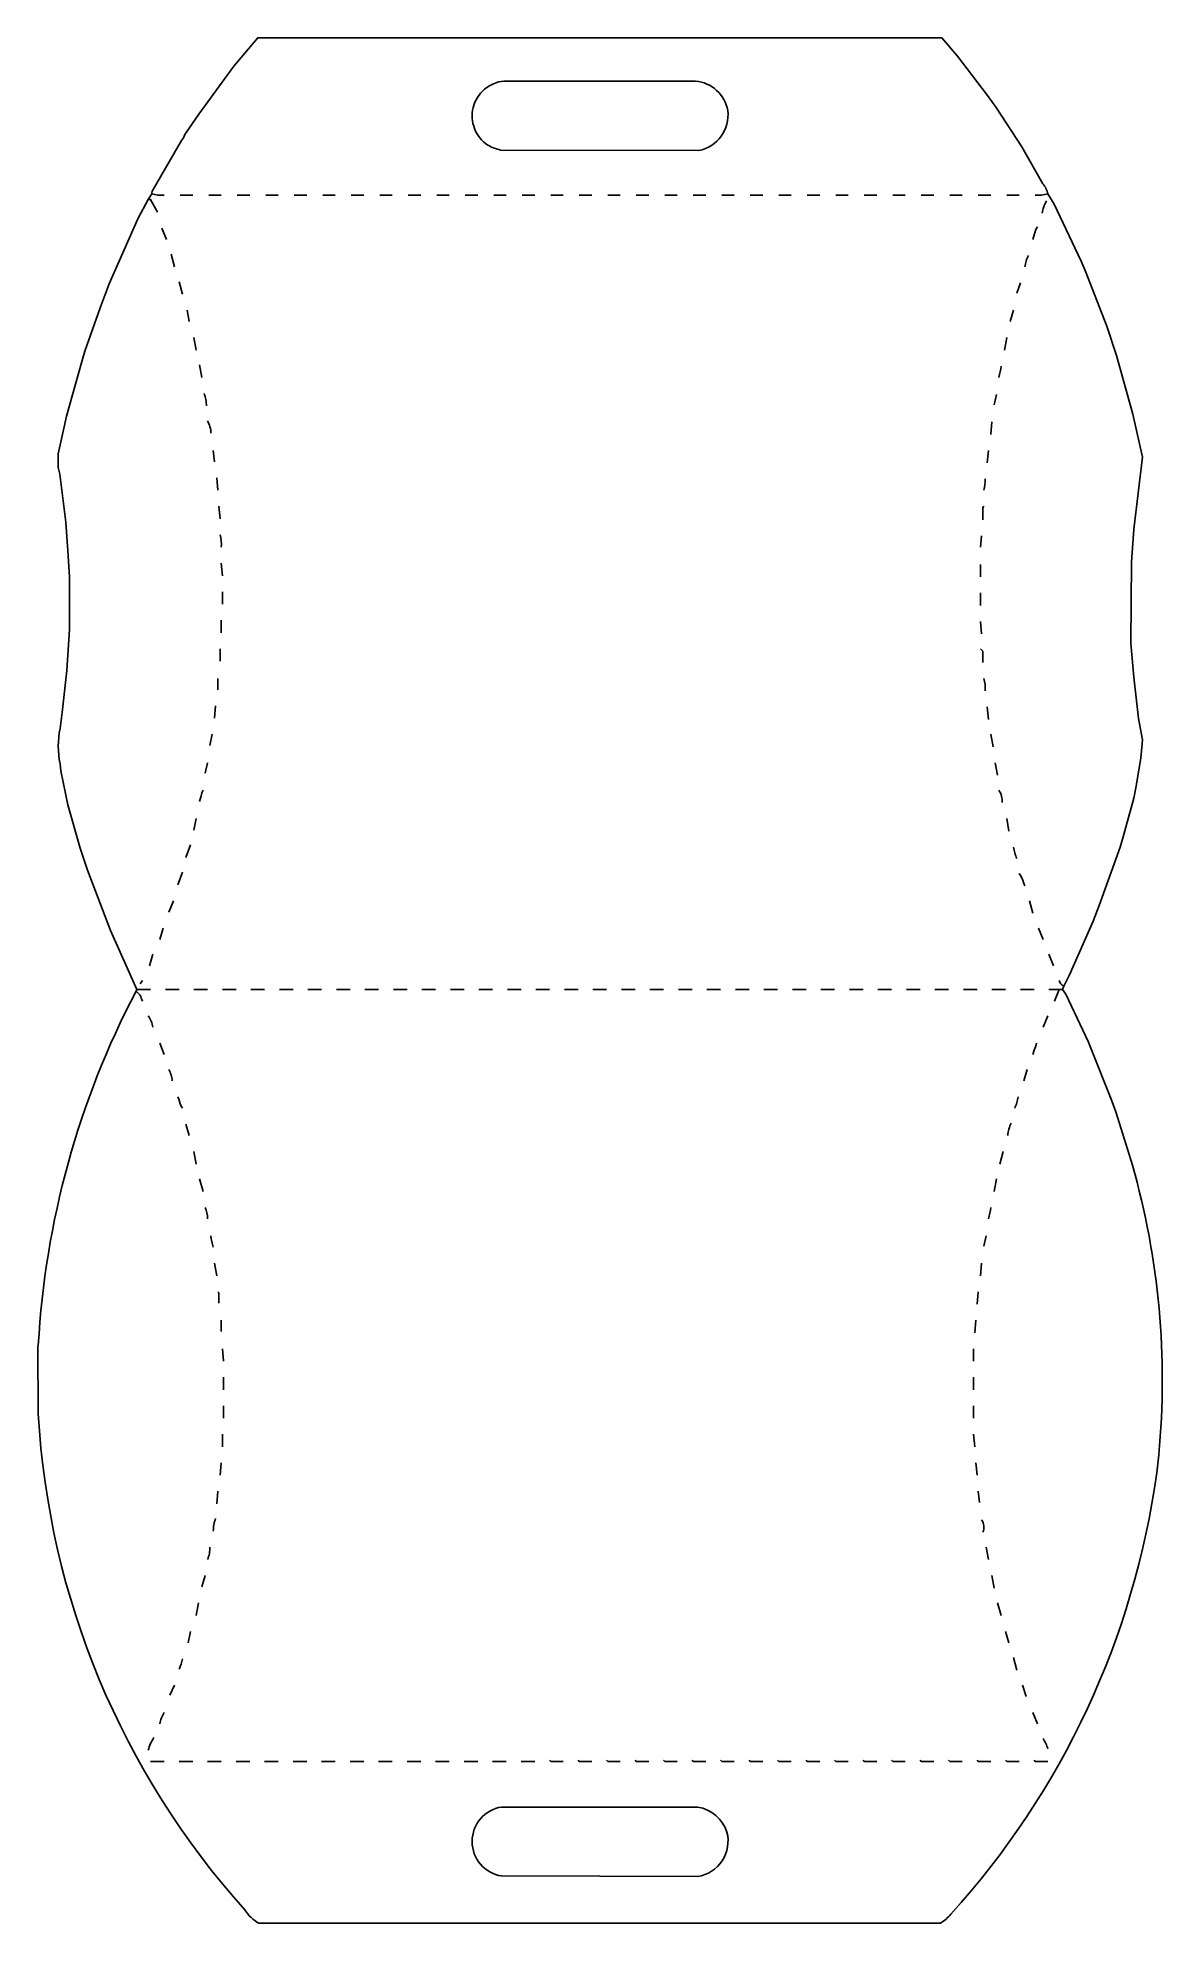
# Model space of a CAD drawing. Extents: x 51 to 1037, y 85 to 1739.
import ezdxf

# ---------------------------------------------------------------- set-up
doc = ezdxf.new("R2010")
doc.units = 0
doc.layers.get('0').update_dxf_attribs({"linetype": 'CONTINUOUS'})

msp = doc.modelspace()

# ---------------------------------------------------------------- linework, layer by layer
at = {"color": 250, "linetype": 'CONTINUOUS'}
for points in [[(950, 904), (951, 907), (956.2, 916.9), (976.7, 964.1), (982.2, 977.9), (1000.647059, 1029.088235), (1003.3, 1037.9), (1012.384615, 1071.923077), (1014.384615, 1080.923077), (1018.533074, 1107.029183), (1020, 1123), (1017.405405, 1137.067568), (1016.594595, 1141.932432), (1012.458824, 1178.035294), (1010, 1208), (1010.531034, 1279.027586), (1012.458824, 1307.964706), (1020, 1371), (1011.647059, 1408.911765), (997.3, 1460.1), (988.7, 1485.9), (969.7, 1534.9), (966.2, 1543.1), (942.769231, 1592.846154), (937, 1602, 0.128171), (932.8, 1610.9), (914.230769, 1643.153846), (891.76, 1677.82), (884.24, 1688.18), (857.754098, 1722.795082), (844, 1739), (244, 1739), (239, 1733), (223, 1714), (192.2, 1671.9), (180, 1654, -0.129316), (177.2, 1648.9), (152.2, 1605.9, 0.113888), (151, 1602), (148, 1597), (138.8, 1580.1), (113.7, 1523.1), (105.7, 1502.1), (92.352941, 1463.911765), (89.3, 1453.9), (76.384615, 1406.923077), (73.647059, 1395.088235), (69, 1374), (69, 1362), (70.405405, 1356.067568), (75.54918, 1313.959016), (77.464602, 1289.030973), (79, 1266), (79, 1220), (76.538071, 1184.032995), (72.58, 1147.06), (70.58, 1133.06, 0.097566), (70.58, 1101.94), (71.42, 1096.06), (77.352941, 1066.088235), (88.3, 1028.1), (94.7, 1008.9), (114.8, 955.9), (138, 904), (137, 902, 0.107255), (51.529231, 592.026154), (51, 591), (51.531034, 531.972414, 0.170725), (232.751381, 96.776243, 0.131746), (245, 85), (843, 85, 0.065166), (852, 93, 0.151052), (1032.569231, 480.053846, 0.093766), (1015.352941, 735.088235), (1011.352941, 750.088235), (996.7, 796.9), (992.7, 807.9), (974.2, 854.1), (972.7, 857.9), (952.8, 899.9), (950, 904), (938, 904)], [(631, 1640, 0.39016), (656.352941, 1675.088235, 0.337716), (628, 1701), (460, 1701, 0.709127), (445.9, 1644.8, 0.075203), (457.002841, 1640.497127), (631, 1640)], [(162, 1601, -0.091428), (151, 1602)], [(926, 1601, 0.091428), (937, 1602)], [(932, 1585, -0.096994), (936, 1596)], [(917, 1538, -0.084719), (920, 1548)], [(894, 1441, 0.063906), (896, 1451)], [(199, 1416, 0.078284), (197, 1427)], [(882, 1166, 0.091428), (881, 1177)], [(193, 1069), (194.384615, 1073.923077, -0.070651), (196, 1079)], [(897, 1068, 0.180261), (894, 1079)], [(910, 1019, -0.084895), (907, 1029)], [(917, 995), (915.7, 997.9, 0.079845), (912, 1006)], [(951, 907, -0.157649), (947, 912)], [(143, 894, -0.078207), (141, 899), (138, 902), (137, 902)], [(152, 871, 0.114006), (148, 881)], [(924, 847), (925.2, 850.9, 0.0734), (927, 857)], [(169, 824, 0.098611), (166, 834)], [(178, 800, -0.084978), (174.7, 807.9), (174, 810)], [(908, 800, 0.084895), (911, 810)], [(902, 776, -0.100044), (905, 787)], [(885, 703, 0.063906), (887, 713)], [(205, 678, -0.063906), (203, 688)], [(200, 404, 0.106907), (202, 415)], [(175, 308, 0.085094), (178, 317)], [(158, 260, -0.081845), (162, 270)], [(148, 237, -0.082621), (153, 248)], [(937, 238, 0.07869), (933, 247)], [(630, 126, 0.438696), (655.615385, 164.923077, 0.278841), (630, 187), (458, 187, 0.858056), (458.002873, 126.497093), (630, 126)]]:
    msp.add_lwpolyline(points, format="xyb", dxfattribs=at)
for points in [[(156, 1586), (150, 1597), (148, 1597)], [(176, 1601), (187, 1601)], [(201, 1601), (212, 1601)], [(226, 1601), (237, 1601)], [(251, 1601), (262, 1601)], [(276, 1601), (287, 1601)], [(301, 1601), (312, 1601)], [(326, 1601), (337, 1601)], [(351, 1601), (362, 1601)], [(376, 1601), (387, 1601)], [(401, 1601), (412, 1601)], [(426, 1601), (437, 1601)], [(451, 1601), (462, 1601)], [(476, 1601), (487, 1601)], [(501, 1601), (512, 1601)], [(526, 1601), (537, 1601)], [(551, 1601), (562, 1601)], [(576, 1601), (587, 1601)], [(601, 1601), (612, 1601)], [(626, 1601), (637, 1601)], [(651, 1601), (662, 1601)], [(676, 1601), (687, 1601)], [(701, 1601), (712, 1601)], [(726, 1601), (737, 1601)], [(751, 1601), (762, 1601)], [(776, 1601), (787, 1601)], [(801, 1601), (812, 1601)], [(826, 1601), (837, 1601)], [(851, 1601), (862, 1601)], [(876, 1601), (887, 1601)], [(901, 1601), (912, 1601)], [(164, 1562), (160, 1572)], [(171, 1538), (168, 1549)], [(178, 1514), (175, 1525)], [(184, 1490), (182, 1500)], [(899, 1465), (901, 1476)], [(195, 1441), (193, 1452)], [(890, 1417), (892, 1426)], [(887, 1391), (888, 1402)], [(206, 1367), (205, 1377)], [(884, 1366), (885, 1377)], [(211, 1317), (210, 1328)], [(878, 1266), (878, 1277)], [(878, 1241), (878, 1252)], [(212, 1217), (212, 1228)], [(211, 1192), (211, 1203)], [(209, 1167), (209, 1177)], [(206, 1142), (207, 1153)], [(885, 1141), (884, 1152)], [(202, 1118), (204, 1128)], [(889, 1117), (887, 1128)], [(198, 1094), (200, 1103)], [(893, 1092), (891, 1103)], [(188, 1044), (190, 1054)], [(903, 1043), (901, 1054)], [(174, 996), (178, 1007)], [(166, 972), (170, 982)], [(924, 971), (921, 982)], [(158, 948), (161, 958)], [(933, 948), (929, 958)], [(149, 925), (152, 935)], [(942, 925), (938, 935)], [(141, 909), (143, 912)], [(943, 894), (947, 904)], [(933, 871), (937, 881)], [(162, 847), (158, 857)], [(916, 824), (919, 834)], [(184, 776), (181, 786)], [(190, 751), (188, 762)], [(895, 751), (898, 762)], [(890, 727), (892, 738)], [(878, 653), (879, 664)], [(875, 628), (876, 639)], [(212, 604), (212, 614)], [(214, 578), (213, 589)], [(872, 578), (872, 589)], [(214, 553), (214, 564)], [(214, 528), (214, 539)], [(213, 503), (213, 514)], [(875, 478), (874, 489)], [(208, 453), (209, 464)], [(877, 454), (876, 464)], [(885, 404), (883, 415)], [(195, 380), (198, 390)], [(890, 379), (888, 390)], [(190, 355), (192, 366)], [(896, 355), (893, 366)], [(183, 331), (185, 341)], [(903, 331), (900, 341)], [(910, 307), (907, 318)], [(167, 285), (171, 294)], [(918, 284), (915, 294)], [(928, 260), (924, 270)]]:
    msp.add_lwpolyline(points, dxfattribs=at)
at = {"color": 27, "linetype": 'CONTINUOUS'}
for points in [[(924, 1562), (926.352941, 1569.911765, -0.10563), (928, 1573)], [(205, 429, -0.078284), (207, 440)]]:
    msp.add_lwpolyline(points, format="xyb", dxfattribs=at)
for points in [[(910, 1515), (913, 1524)], [(904, 1490), (907, 1500)], [(209, 1342), (208, 1353)], [(181, 1020), (185, 1031)], [(208, 653), (206, 664)], [(210, 629), (210, 638), (209, 639)]]:
    msp.add_lwpolyline(points, dxfattribs=at)
at = {"color": 247, "linetype": 'CONTINUOUS'}
for points in [[(190, 1465), (188, 1476)], [(196, 727), (193, 738)], [(873, 603), (874, 614)], [(211, 478), (212, 489)]]:
    msp.add_lwpolyline(points, dxfattribs=at)
at = {"color": 237, "linetype": 'CONTINUOUS'}
msp.add_lwpolyline([(203, 1392, 0.114653), (200, 1403)], format="xyb", dxfattribs=at)
at = {"color": 247, "linetype": 'CONTINUOUS'}
for points in [[(881, 1342, 0.075231), (882, 1352)], [(200, 703, 0.09779), (198, 713)]]:
    msp.add_lwpolyline(points, format="xyb", dxfattribs=at)
at = {"color": 197, "linetype": 'CONTINUOUS'}
for points in [[(880, 1316), (880, 1327), (881, 1328)], [(880, 1191), (880, 1201), (878, 1203)], [(881, 679), (883, 688)]]:
    msp.add_lwpolyline(points, dxfattribs=at)
msp.add_lwpolyline([(212, 1292, 0.091428), (211, 1303)], format="xyb", dxfattribs=at)
at = {"color": 251, "linetype": 'CONTINUOUS'}
for points in [[(878, 1292), (879, 1302)], [(213, 1242), (213, 1253)], [(138, 904), (150, 904)], [(163, 904), (175, 904)], [(188, 904), (200, 904)], [(213, 904), (225, 904)], [(238, 904), (250, 904)], [(263, 904), (275, 904)], [(288, 904), (300, 904)], [(313, 904), (325, 904)], [(338, 904), (350, 904)], [(363, 904), (375, 904)], [(388, 904), (400, 904)], [(413, 904), (425, 904)], [(438, 904), (450, 904)], [(463, 904), (475, 904)], [(488, 904), (500, 904)], [(513, 904), (525, 904)], [(538, 904), (550, 904)], [(563, 904), (575, 904)], [(588, 904), (600, 904)], [(613, 904), (625, 904)], [(638, 904), (650, 904)], [(663, 904), (675, 904)], [(688, 904), (700, 904)], [(713, 904), (725, 904)], [(738, 904), (750, 904)], [(763, 904), (775, 904)], [(788, 904), (800, 904)], [(813, 904), (825, 904)], [(838, 904), (850, 904)], [(863, 904), (875, 904)], [(888, 904), (900, 904)], [(913, 904), (925, 904)], [(872, 553), (872, 564)], [(872, 528), (872, 539)], [(150, 227), (162, 227)], [(175, 227), (187, 227)], [(200, 227), (212, 227)], [(225, 227), (237, 227)], [(250, 227), (262, 227)], [(275, 227), (287, 227)], [(300, 227), (312, 227)], [(325, 227), (337, 227)], [(350, 227), (362, 227)], [(375, 227), (387, 227)], [(400, 227), (412, 227)], [(425, 227), (437, 227)], [(450, 227), (462, 227)], [(475, 227), (487, 227)]]:
    msp.add_lwpolyline(points, dxfattribs=at)
at = {"color": 237, "linetype": 'CONTINUOUS'}
for points in [[(213, 1267), (212, 1278)], [(873, 503), (872, 514)]]:
    msp.add_lwpolyline(points, dxfattribs=at)
at = {"color": 37, "linetype": 'CONTINUOUS'}
msp.add_lwpolyline([(879, 1216), (878, 1227)], dxfattribs=at)
msp.add_lwpolyline([(880, 428, 0.258477), (879, 439)], format="xyb", dxfattribs=at)
at = {"color": 252, "linetype": 'CONTINUOUS'}
for points in [[(512, 227), (501, 227), (500, 228)], [(537, 227), (526, 227), (525, 228)], [(562, 227), (551, 227), (550, 228)], [(587, 227), (576, 227), (575, 228)], [(612, 227), (601, 227), (600, 228)], [(637, 227), (626, 227), (625, 228)], [(662, 227), (651, 227), (650, 228)], [(687, 227), (676, 227), (675, 228)], [(712, 227), (701, 227), (700, 228)], [(737, 227), (726, 227), (725, 228)], [(762, 227), (751, 227), (750, 228)], [(787, 227), (776, 227), (775, 228)], [(812, 227), (801, 227), (800, 228)], [(837, 227), (826, 227), (825, 228)], [(862, 227), (851, 227), (850, 228)], [(887, 227), (876, 227), (875, 228)], [(912, 227), (901, 227), (900, 228)], [(937, 227), (926, 227), (925, 228)]]:
    msp.add_lwpolyline(points, dxfattribs=at)

doc.saveas('drawing.dxf')
